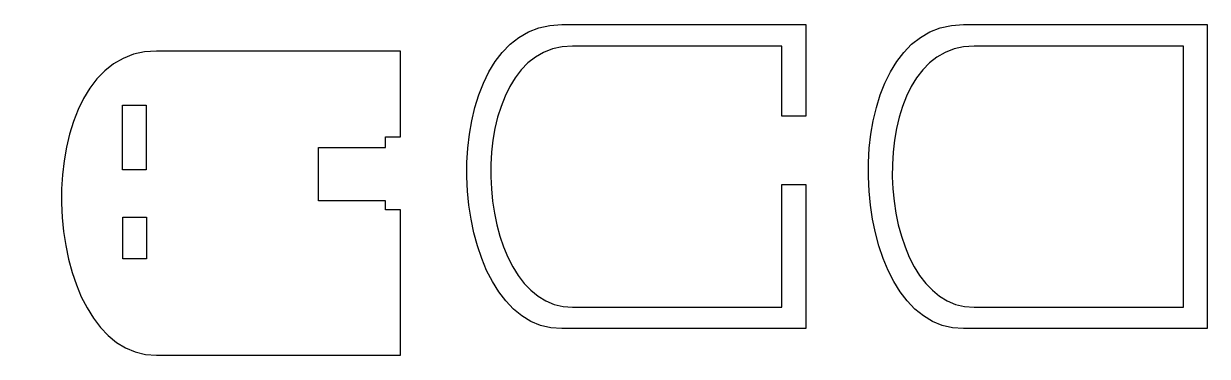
# Model space of a CAD drawing. Extents: x 26 to 525, y 648 to 788.
import ezdxf

# ---------------------------------------------------------------- set-up
doc = ezdxf.new("R2010")
doc.units = 0
doc.layers.add('Layer_1', color=7, linetype='CONTINUOUS')

msp = doc.modelspace()

# ---------------------------------------------------------------- linework, layer by layer
at = {"layer": 'Layer_1', "color": 7}
for points in [[(252.887536, 788.072875), (355.883248, 788.072875), (355.883248, 749.3063)], [(422.487536, 788.072875), (525.483248, 788.072875), (525.483248, 734.843084), (525.483248, 659.5215)], [(184.699448, 776.88906), (81.680432, 776.88906)], [(81.680432, 648.305196), (184.699448, 648.305196), (184.699448, 709.704364), (178.349808, 709.704364), (178.349808, 713.4773), (150.082832, 713.4773), (150.082832, 736.137212), (178.349808, 736.137212), (178.349808, 740.62374), (184.699448, 740.62374), (184.699448, 776.88906)], [(355.883248, 749.3063), (345.75932, 749.3063), (345.75932, 778.985161), (257.325696, 778.985161)], [(515.35932, 778.985161), (426.925696, 778.985161)], [(426.925696, 668.609076), (515.35932, 668.609076), (515.35932, 734.843084), (515.35932, 778.985161)], [(77.198572, 754.041396), (77.198572, 726.71386), (67.219985, 726.71386), (67.219985, 754.041396), (77.198572, 754.041396)], [(257.325696, 668.609076), (345.75932, 668.609076), (345.75932, 720.37986), (355.883248, 720.37986), (355.883248, 659.5215), (252.887536, 659.5215)], [(77.375336, 706.591436), (77.375336, 688.961266), (67.396374, 688.961266), (67.396374, 706.591436), (77.375336, 706.591436)], [(525.483248, 659.5215), (422.487536, 659.5215)]]:
    msp.add_lwpolyline(points, dxfattribs=at)
for points in [[(252.887536, 659.5215), (201.874016, 658.964148), (196.723776, 788.454445), (252.887536, 788.072875)], [(422.487536, 659.5215), (371.474016, 658.964148), (366.323776, 788.454445), (422.487536, 788.072875)], [(81.680432, 776.88906), (25.503976, 777.24698), (30.655376, 647.782388), (81.680432, 648.305196)], [(257.325696, 778.985161), (209.10268, 779.312782), (213.524752, 668.13054), (257.325696, 668.609076)], [(426.925696, 778.985161), (378.70268, 779.312782), (383.124752, 668.13054), (426.925696, 668.609076)]]:
    msp.add_open_spline(points, degree=3, dxfattribs=at)

doc.saveas('drawing.dxf')
